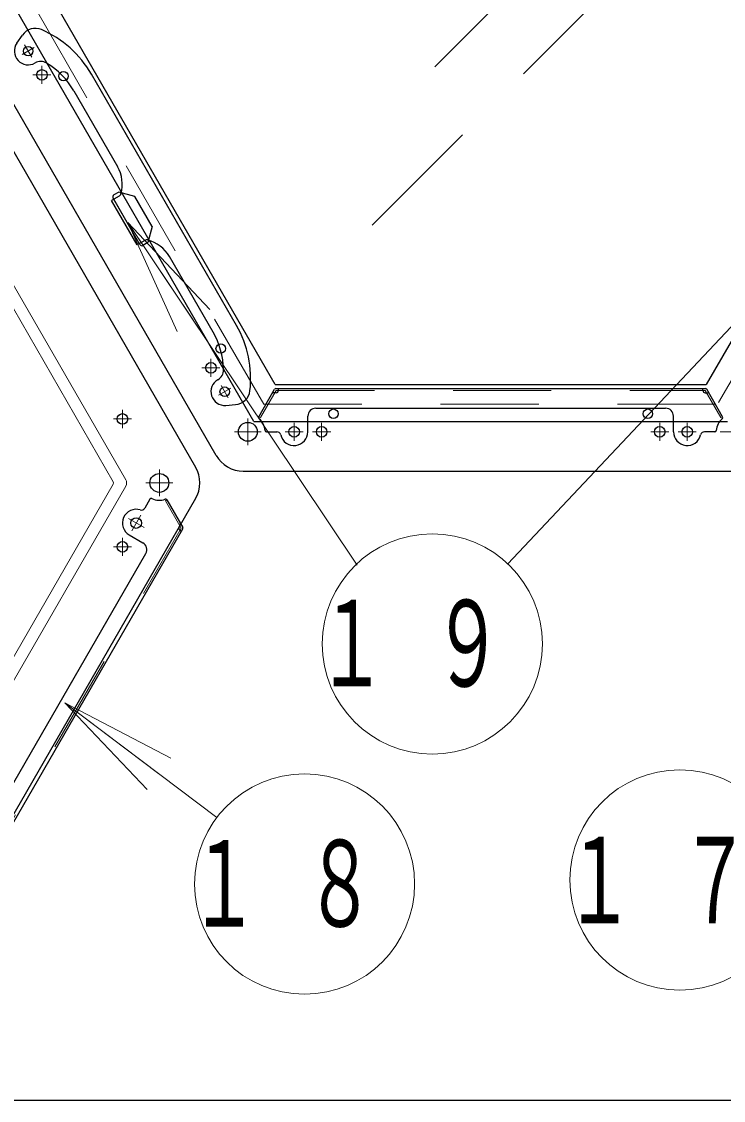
# Model space of a CAD drawing. Units: millimetres on the paper, scale 1:50. Extents: x -385 to 840, y 0 to 267.
# Drawn here: x 285.19 to 303.05, y 56.82 to 84.25 of the extents above; entities that cross this region are included whole.
import ezdxf

# ---------------------------------------------------------------- set-up
doc = ezdxf.new("R2010")
doc.units = ezdxf.units.MM
doc.linetypes.add('USER1', pattern=[4.5, 2.5, -2])
doc.linetypes.add('USER2', pattern=[6, 3, -1, 1, -1])
doc.layers.add('1_50', color=7, linetype='Continuous', lineweight=25)
doc.styles.add('ＭＳ ゴシック', font='')
doc.styles.get('ＭＳ ゴシック').set_extended_font_data('MS Gothic')

msp = doc.modelspace()

# ---------------------------------------------------------------- linework, layer by layer
at = {"layer": '1_50'}
for p, q in [((295.705, 83.097), (303.004, 90.395)), ((297.96, 82.918), (301.924, 86.882)), ((294.115, 79.073), (296.411, 81.37)), ((345.509, 56.817), (254.654, 56.817))]:
    msp.add_line(p, q, dxfattribs=at)
at = {"layer": '1_50', "color": 4}
for p, q in [((291.098, 74.077), (285.071, 84.517)), ((291.641, 75.017), (286.156, 84.517)), ((308.096, 84.517), (302.611, 75.017)), ((291.641, 75.017), (302.611, 75.017)), ((291.098, 74.077), (303.154, 74.077))]:
    msp.add_line(p, q, dxfattribs=at)
at = {"layer": '1_50', "color": 4, "linetype": 'USER1', "lineweight": 13}
for p, q in [((291.352, 74.517), (285.579, 84.517)), ((308.673, 84.517), (302.899, 74.517)), ((291.352, 74.517), (302.899, 74.517))]:
    msp.add_line(p, q, dxfattribs=at)
at = {"layer": '1_50', "color": 131}
for p, q in [((290.14, 73.217), (283.847, 84.117)), ((283.327, 83.817), (289.62, 72.917)), ((290.833, 72.817), (303.419, 72.817)), ((289.62, 72.117), (283.327, 61.217))]:
    msp.add_line(p, q, dxfattribs=at)
at = {"layer": '1_50', "color": 70}
for p, q in [((285.071, 83.696), (285.213, 83.902)), ((290.656, 76.523), (286.968, 82.912)), ((286.523, 82.482), (287.632, 80.561)), ((287.674, 79.81), (287.479, 79.698)), ((288.129, 78.572), (287.479, 79.698)), ((288.185, 78.604), (287.535, 79.73)), ((288.324, 78.684), (288.129, 78.572)), ((290.062, 76.352), (288.953, 78.273)), ((290.387, 74.488), (290.637, 74.508))]:
    msp.add_line(p, q, dxfattribs=at)
at = {"layer": '1_50', "color": 190, "linetype": 'USER2', "lineweight": 13}
for p, q in [((285.515, 83.587), (285.204, 83.407)), ((285.45, 83.341), (285.27, 83.653)), ((290.515, 74.927), (290.204, 74.747)), ((290.27, 74.993), (290.45, 74.681))]:
    msp.add_line(p, q, dxfattribs=at)
at = {"layer": '1_50', "color": 2, "linetype": 'USER2', "lineweight": 13}
for p, q in [((285.71, 82.661), (285.71, 83.121)), ((285.94, 82.891), (285.48, 82.891)), ((290.24, 75.443), (289.78, 75.443)), ((290.01, 75.213), (290.01, 75.673)), ((287.758, 74.373), (287.758, 73.913)), ((287.528, 74.143), (287.988, 74.143)), ((292.356, 73.817), (291.896, 73.817)), ((292.126, 74.047), (292.126, 73.587)), ((293.056, 73.817), (292.596, 73.817)), ((292.826, 73.587), (292.826, 74.047)), ((301.656, 73.817), (301.196, 73.817)), ((301.426, 73.587), (301.426, 74.047)), ((302.356, 73.817), (301.896, 73.817)), ((302.126, 74.047), (302.126, 73.587)), ((288.307, 71.382), (287.909, 71.612)), ((288.223, 71.696), (287.993, 71.298)), ((287.758, 70.661), (287.758, 71.121)), ((287.528, 70.891), (287.988, 70.891))]:
    msp.add_line(p, q, dxfattribs=at)
at = {"layer": '1_50', "color": 131, "lineweight": 13}
for p, q in [((282.161, 82.437), (287.842, 72.597)), ((281.959, 82.187), (287.525, 72.547)), ((287.525, 72.487), (281.959, 62.847)), ((287.842, 72.437), (282.161, 62.597))]:
    msp.add_line(p, q, dxfattribs=at)
at = {"layer": '1_50', "color": 40}
for p, q in [((287.663, 79.908), (287.541, 79.838)), ((288.073, 79.798), (287.663, 79.908)), ((288.2, 78.578), (287.52, 79.756)), ((288.513, 79.036), (288.073, 79.798)), ((288.513, 79.036), (288.403, 78.626)), ((288.403, 78.626), (288.281, 78.556))]:
    msp.add_line(p, q, dxfattribs=at)
at = {"layer": '1_50', "lineweight": 13}
for p, q in [((287.896, 79.14), (289.565, 76.647)), ((287.896, 79.14), (289.981, 76.925)), ((289.15, 76.369), (287.896, 79.14)), ((287.896, 79.14), (293.728, 70.428)), ((305.845, 79.252), (297.561, 70.462)), ((286.295, 66.93), (288.688, 65.12)), ((286.295, 66.93), (288.989, 65.519)), ((288.386, 64.721), (286.295, 66.93)), ((286.295, 66.93), (290.157, 64.008))]:
    msp.add_line(p, q, dxfattribs=at)
at = {"layer": '1_50', "color": 190}
for p, q in [((291.227, 74.2), (291.63, 74.897)), ((291.664, 74.917), (302.588, 74.917)), ((291.728, 74.871), (291.728, 74.917)), ((302.524, 74.871), (302.524, 74.917)), ((303.025, 74.2), (302.622, 74.897)), ((291.668, 74.811), (291.603, 74.811)), ((302.584, 74.811), (302.649, 74.811)), ((292.676, 74.417), (301.576, 74.417)), ((292.476, 73.817), (292.476, 74.217)), ((301.776, 73.817), (301.776, 74.217)), ((291.427, 73.817), (291.687, 73.817)), ((302.825, 73.817), (302.565, 73.817)), ((288.457, 72.103), (288.327, 71.877)), ((288.889, 72.084), (289.291, 71.387)), ((283.83, 61.887), (289.291, 71.347)), ((289.198, 71.397), (289.23, 71.453)), ((287.933, 71.194), (288.279, 70.994)), ((289.22, 71.315), (289.26, 71.292)), ((283.902, 63.013), (288.352, 70.721))]:
    msp.add_line(p, q, dxfattribs=at)
at = {"layer": '1_50', "color": 190, "linetype": 'USER1', "lineweight": 13}
for p, q in [((291.268, 74.178), (291.668, 74.871)), ((291.668, 74.871), (302.584, 74.871)), ((302.984, 74.178), (302.584, 74.871)), ((291.268, 74.178), (291.228, 74.201)), ((302.984, 74.178), (303.024, 74.201)), ((288.85, 72.06), (288.89, 72.083)), ((288.85, 72.06), (289.25, 71.367)), ((283.791, 61.913), (289.25, 71.367))]:
    msp.add_line(p, q, dxfattribs=at)
at = {"layer": '1_50', "linetype": 'USER2', "lineweight": 13}
for p, q in [((290.948, 74.157), (290.948, 73.477)), ((291.288, 73.817), (290.608, 73.817)), ((303.644, 73.817), (302.964, 73.817)), ((288.697, 72.857), (288.697, 72.177)), ((289.037, 72.517), (288.357, 72.517))]:
    msp.add_line(p, q, dxfattribs=at)
at = {"layer": '1_50', "color": 190}
for centre in [(285.36, 83.497), (290.36, 74.837)]:
    msp.add_circle(centre, 0.12, dxfattribs=at)
at = {"layer": '1_50', "color": 2}
for centre in [(285.71, 82.891), (290.01, 75.443), (287.758, 74.143), (292.126, 73.817), (292.826, 73.817), (301.426, 73.817), (302.126, 73.817), (288.108, 71.497), (287.758, 70.891)]:
    msp.add_circle(centre, 0.135, dxfattribs=at)
at = {"layer": '1_50', "color": 4}
for centre in [(286.258, 82.861), (290.258, 75.933), (293.126, 74.277), (301.126, 74.277)]:
    msp.add_circle(centre, 0.12, dxfattribs=at)
at = {"layer": '1_50', "color": 131}
for centre in [(290.948, 73.817), (288.697, 72.517)]:
    msp.add_circle(centre, 0.24, dxfattribs=at)
at = {"layer": '1_50', "lineweight": 13}
for centre in [(295.641, 68.424), (292.39, 62.319), (301.938, 62.422)]:
    msp.add_circle(centre, 2.8, dxfattribs=at)
at = {"layer": '1_50', "color": 70}
for centre, radius, start, end in [((285.543, 83.675), 0.4, 66.4445, 145.4509), ((284.618, 81.555), 2.713, 30, 66.4445), ((285.36, 83.497), 0.35, 145.4509, 300), ((285.68, 82.943), 0.29, 58.6944, 120), ((284.791, 81.482), 2, 30, 58.6944), ((286.853, 80.111), 0.9, 344.4775, 30), ((287.624, 79.897), 0.1, 300, 344.4775), ((288.374, 78.598), 0.1, 75.5225, 120), ((288.174, 77.823), 0.9, 30, 75.5225), ((288.33, 75.352), 2, 1.3056, 30), ((288.307, 75.166), 2.713, 353.5555, 30), ((290.04, 75.391), 0.29, 300, 1.3056), ((290.36, 74.837), 0.35, 120, 274.5491), ((290.605, 74.907), 0.4, 274.5491, 353.5555)]:
    msp.add_arc(centre, radius, start, end, dxfattribs=at)
at = {"layer": '1_50', "color": 40}
for centre, start, end in [((287.571, 79.786), 120, 210), ((288.251, 78.608), 210, 300)]:
    msp.add_arc(centre, 0.06, start, end, dxfattribs=at)
at = {"layer": '1_50', "color": 190}
for centre, radius, start, end in [((291.664, 74.877), 0.04, 90, 150), ((302.588, 74.877), 0.04, 30, 90), ((291.603, 74.771), 0.04, 90, 150), ((291.668, 74.871), 0.06, 270, 0), ((302.584, 74.871), 0.06, 180, 270), ((302.649, 74.771), 0.04, 30, 90), ((292.676, 74.217), 0.2, 90, 180), ((301.576, 74.217), 0.2, 0, 90), ((291.262, 74.18), 0.04, 150, 229.1931), ((290.948, 73.817), 0.44, 4.7802, 49.1931), ((303.304, 73.817), 0.44, 130.8069, 175.2198), ((302.99, 74.18), 0.04, 310.8069, 30), ((291.427, 73.857), 0.04, 184.7802, 270), ((291.687, 73.717), 0.1, 12.8396, 90), ((292.126, 73.817), 0.35, 192.8396, 0), ((302.126, 73.817), 0.35, 180, 347.1604), ((302.565, 73.717), 0.1, 90, 167.1604), ((302.825, 73.857), 0.04, 270, 355.2198), ((288.241, 71.927), 0.1, 252.8396, 330), ((288.492, 72.083), 0.04, 64.7802, 150), ((288.697, 72.517), 0.44, 244.7802, 289.1931), ((288.854, 72.064), 0.04, 30, 109.1931), ((288.108, 71.497), 0.35, 72.8396, 240), ((289.25, 71.367), 0.06, 150, 240), ((289.195, 71.473), 0.04, 330, 30), ((289.257, 71.367), 0.04, 330, 30), ((288.179, 70.821), 0.2, 330, 60)]:
    msp.add_arc(centre, radius, start, end, dxfattribs=at)
at = {"layer": '1_50', "color": 131}
for centre, start, end in [((290.833, 73.617), 210, 270), ((288.928, 72.517), 330, 30)]:
    msp.add_arc(centre, 0.8, start, end, dxfattribs=at)
at = {"layer": '1_50', "color": 131, "lineweight": 13}
for centre, radius in [((287.473, 72.517), 0.06), ((287.704, 72.517), 0.16)]:
    msp.add_arc(centre, radius, 330, 30, dxfattribs=at)

# ---------------------------------------------------------------- texts
at = {"layer": '1_50', "char_height": 2.199, "attachment_point": 5, "style": 'ＭＳ ゴシック'}
for s, insert in [('\\T1.64;\\W0.6;１９', (295.641, 68.424)), ('\\T1.64;\\W0.6;１８', (292.39, 62.319)), ('\\T1.64;\\W0.6;１７', (301.938, 62.422))]:
    msp.add_mtext(s, dxfattribs=dict(at, insert=insert))

doc.saveas('drawing.dxf')
